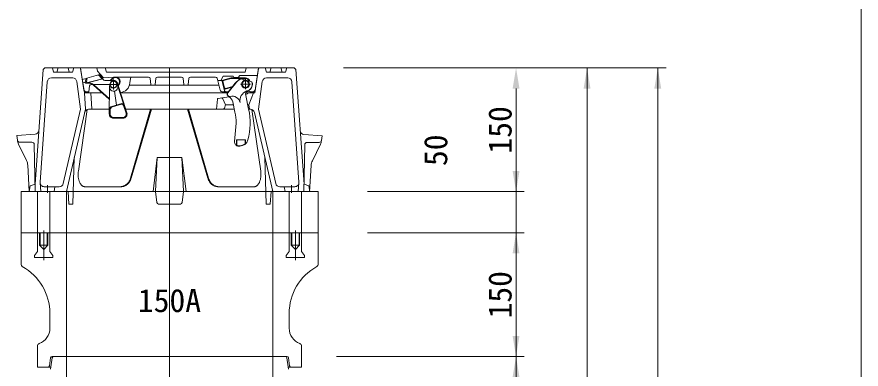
# Model space of a CAD drawing. Units: millimetres, scale not verified. Extents: x -6861 to 6861, y -3554 to 3095.
# Drawn here: x 5838 to 6861, y 755 to 1183 of the extents above; entities that cross this region are included whole.
import ezdxf
from ezdxf.enums import TextEntityAlignment as Align

# ---------------------------------------------------------------- set-up
doc = ezdxf.new("R2010")
doc.units = ezdxf.units.MM
doc.header["$LTSCALE"] = 20
for name, color, linetype, lineweight in [('0-3_TEMP', 3, 'Continuous', 18), ('0-4_細線', 7, 'Continuous', 18), ('0-6_寸法', 1, 'Continuous', 18), ('0-9_枠線', 6, 'Continuous', 18)]:
    doc.layers.add(name, color=color, linetype=linetype, lineweight=lineweight)
doc.layers.add('0-7_注釈', color=1, linetype='Continuous')
doc.styles.add('ＭＳ ゴシック', font='')
doc.styles.get('ＭＳ ゴシック').set_extended_font_data('MS Gothic')

msp = doc.modelspace()

# ---------------------------------------------------------------- linework, layer by layer
at = {"layer": '0-3_TEMP'}
for p, q in [((6022.8, 1120.78), (6022.8, 955.78)), ((5874.8, 978.7), (5874.8, 969.25)), ((6170.8, 978.7), (6170.8, 969.25)), ((5899.8, 970.78), (5906.2, 970.78)), ((6005.8, 970.78), (6039.8, 970.78)), ((6022.8, 970.78), (6022.8, 807.78)), ((6139.4, 970.78), (6145.8, 970.78)), ((5870.3, 923.78), (5870.3, 887.78)), ((6175.3, 923.78), (6175.3, 887.78)), ((6022.8, 820.78), (6022.8, 507.78))]:
    msp.add_line(p, q, dxfattribs=at)
at = {"layer": '0-4_細線'}
for p, q in [((5869.65, 1118.78), (5859.8, 979.78)), ((5869.65, 1118.78), (5871.8, 1120.78)), ((5871.8, 1120.78), (6173.8, 1120.78)), ((5880.8, 1120.78), (5882.3, 1115.78)), ((5882.3, 1115.78), (5905.3, 1115.78)), ((5887.8, 1120.78), (5886.3, 1115.78)), ((5899.8, 1120.78), (5901.3, 1115.78)), ((5906.8, 1120.78), (5905.3, 1115.78)), ((5914.3, 1120.78), (5914.89, 1120.18)), ((5919.07, 1093.78), (5914.8, 1120.78)), ((5914.89, 1120.18), (5919.55, 1090.78)), ((5934.8, 1120.78), (5935.3, 1116.78)), ((5935.3, 1116.78), (5942.8, 1108.78)), ((5944.8, 1120.78), (5946.3, 1115.78)), ((6114.3, 1115.78), (5946.3, 1115.78)), ((6115.8, 1120.78), (6114.3, 1115.78)), ((6130.7, 1120.18), (6126.05, 1090.78)), ((6126.52, 1093.78), (6130.8, 1120.78)), ((6131.3, 1120.78), (6130.7, 1120.18)), ((6138.8, 1120.78), (6140.3, 1115.78)), ((6163.3, 1115.78), (6140.3, 1115.78)), ((6145.8, 1120.78), (6144.3, 1115.78)), ((6157.8, 1120.78), (6159.3, 1115.78)), ((6164.8, 1120.78), (6163.3, 1115.78)), ((6175.94, 1118.78), (6173.8, 1120.78)), ((6175.94, 1118.78), (6185.8, 979.78)), ((5879.62, 1108.78), (5905.41, 1108.78)), ((5916.99, 1106.92), (5921.73, 1108.02)), ((5920.73, 1103.29), (5921.22, 1106.93)), ((5921.85, 1102.16), (5941.78, 1107.5)), ((5922.35, 1104.07), (5922.96, 1108.67)), ((5922.68, 1108.59), (5936.9, 1112.4)), ((5923.6, 1102.97), (5941.59, 1107.79)), ((5938.07, 1111.3), (5940.57, 1107.52)), ((5938.77, 1111.95), (5939.63, 1112.15)), ((5939.09, 1111.57), (5942.03, 1107.12)), ((5941.18, 1108.4), (5942.8, 1108.78)), ((5942.8, 1108.78), (5954.8, 1109.78)), ((5944.53, 1105.78), (5954.8, 1105.78)), ((5953.41, 1108.17), (5951.02, 1105.78)), ((5951.73, 1105.78), (5953.76, 1107.81)), ((5954.8, 1109.78), (5975.65, 1109.78)), ((5954.8, 1106.78), (5954.8, 1094.78)), ((5997.49, 1109.78), (5966.47, 1109.78)), ((5974.84, 1102.64), (5975.3, 1107.95)), ((5999.48, 1107.98), (6000.21, 1100.68)), ((6006.12, 1107.98), (6005.39, 1100.68)), ((6037.49, 1109.78), (6008.11, 1109.78)), ((6040.21, 1100.68), (6039.48, 1107.98)), ((6045.39, 1100.68), (6046.12, 1107.98)), ((6078.44, 1109.78), (6048.11, 1109.78)), ((6084.2, 1094), (6080.37, 1108.29)), ((6081.05, 1105.78), (6086.74, 1105.78)), ((6087.19, 1106.04), (6097.42, 1108.78)), ((6088.11, 1105.5), (6097.52, 1108.03)), ((6097.42, 1108.78), (6114.8, 1108.78)), ((6097.52, 1108.03), (6114.8, 1108.03)), ((6099.8, 1110.78), (6100.8, 1109.28)), ((6100.8, 1109.28), (6105.8, 1109.28)), ((6107.8, 1111.78), (6105.8, 1109.28)), ((6107.8, 1111.78), (6129.37, 1111.78)), ((6108.99, 1107.76), (6109.02, 1107.49)), ((6108.99, 1107.76), (6122.73, 1104.08)), ((6109.02, 1107.49), (6122.54, 1103.87)), ((6114.8, 1095.03), (6114.8, 1107.03)), ((6165.97, 1108.78), (6140.18, 1108.78)), ((5874.63, 1104.13), (5865.98, 982.13)), ((5910.37, 1104.43), (5914.8, 1070.78)), ((5917.62, 1102.96), (5920.78, 1103.69)), ((5921.9, 1102.17), (5922.34, 1102.25)), ((5925.83, 1098.99), (5925.07, 1091.78)), ((5929.44, 1100.78), (5927.76, 1100.78)), ((5949.8, 1082.78), (5930.83, 1099.85)), ((5931.31, 1100.78), (5949.48, 1100.78)), ((5949.94, 1083.32), (5931.41, 1100)), ((5948.8, 1100.78), (5960.8, 1100.78)), ((5949.8, 1064.81), (5950.05, 1097.73)), ((5950.05, 1097.73), (5950.31, 1101.12)), ((5971.06, 1066.3), (5959.56, 1102.3)), ((5967.41, 1076.18), (5959.89, 1099.74)), ((5960.24, 1100.15), (5960.83, 1100.74)), ((5960.42, 1099.62), (5961.19, 1100.39)), ((6082.65, 1099.78), (5974.25, 1099.78)), ((6089.58, 1093.26), (6086.48, 1104.81)), ((6089.41, 1096.78), (6087.4, 1104.28)), ((6090.1, 1095.18), (6098.38, 1097.4)), ((6090.63, 1096.07), (6099.16, 1098.36)), ((6102.39, 1102.29), (6093.29, 1090.9)), ((6102.58, 1102.13), (6093.49, 1090.74)), ((6108.8, 1101.03), (6120.8, 1101.03)), ((6122.54, 1103.87), (6122.73, 1104.08)), ((6135.22, 1104.43), (6130.8, 1070.78)), ((6170.96, 1104.13), (6179.61, 982.13)), ((5919.07, 1093.78), (5921.07, 1091.78)), ((5919.07, 1093.78), (5921.07, 1091.78)), ((5919.07, 1093.78), (5921.07, 1091.78)), ((5919.07, 1093.78), (5921.07, 1091.78)), ((5919.55, 1090.78), (5920.8, 1070.78)), ((5919.55, 1090.78), (5940.67, 1090.78)), ((5925.07, 1091.78), (5921.07, 1091.78)), ((5927.3, 1090.78), (5928.8, 1070.78)), ((5958.6, 1075.59), (5956, 1092.85)), ((5964.49, 1090.78), (6022.8, 1090.78)), ((6092.96, 1090.78), (6022.8, 1090.78)), ((6081.6, 1083.88), (6094.79, 1085.65)), ((6087.1, 1091.78), (6093.82, 1091.78)), ((6115.14, 1087.56), (6118.69, 1070.87)), ((6126.05, 1090.78), (6115.44, 1090.78)), ((6115.9, 1091.99), (6120.09, 1092.78)), ((6124.55, 1090.78), (6118.8, 1076.28)), ((6120.2, 1091.78), (6120.09, 1092.78)), ((6120.2, 1091.78), (6124.52, 1091.78)), ((6124.52, 1091.78), (6126.52, 1093.78)), ((5952.76, 1074.07), (5964.97, 1077.5)), ((5953.72, 1073.63), (5964.66, 1076.7)), ((5970.11, 1065.99), (5967.11, 1075.38)), ((6080.73, 1082.97), (6079.8, 1070.78)), ((6087.43, 1083.27), (6090.8, 1076.28)), ((6090.8, 1076.28), (6089.28, 1072.09)), ((6100.13, 1076.28), (6090.8, 1076.28)), ((6099.47, 1079.55), (6102.06, 1067.33)), ((6118.8, 1076.28), (6117.78, 1076.28)), ((6118.8, 1076.28), (6119.8, 1070.78)), ((5894.07, 980.66), (5914.8, 1070.78)), ((5897.8, 970.78), (5920.8, 1070.78)), ((5923.12, 1070.5), (5912.3, 995.69)), ((5924.78, 1070.78), (5949.63, 1070.78)), ((5950.8, 1064.78), (5950.8, 1069.78)), ((5969.86, 1070.78), (6022.8, 1070.78)), ((5975.57, 987.09), (5999.66, 1070.78)), ((5976.21, 986.98), (6000.95, 1070.78)), ((6100.96, 1070.78), (6022.8, 1070.78)), ((6069.38, 986.98), (6044.65, 1070.78)), ((6070.03, 987.09), (6045.93, 1070.78)), ((6072.18, 1070.78), (6067.75, 1070.78)), ((6120.82, 1070.78), (6118.89, 1070.78)), ((6122.47, 1070.5), (6133.3, 995.69)), ((6147.8, 970.78), (6125.69, 1066.9)), ((6151.52, 980.66), (6130.8, 1070.78)), ((5954.8, 1060.78), (5966.3, 1060.78)), ((5954.8, 1059.78), (5966.3, 1059.78)), ((6103.46, 1054.03), (6101.49, 1031.46)), ((5859.82, 1040.45), (5837.8, 1038.78)), ((5837.8, 1038.78), (5838.49, 1033.2)), ((6104.3, 1033.53), (6103.8, 1033.76)), ((6103.8, 1033.76), (6114.8, 1033.76)), ((6103.8, 1033.76), (6103.8, 1026.8)), ((6104.3, 1033.53), (6114.3, 1033.53)), ((6104.3, 1033.53), (6104.3, 1027.08)), ((6114.3, 1033.53), (6114.8, 1033.76)), ((6114.3, 1033.53), (6114.3, 1028.79)), ((6114.8, 1033.76), (6114.8, 1028.56)), ((5839.85, 1028.57), (5849.51, 1008.45)), ((5841.45, 1030.78), (5855.85, 1030.78)), ((5858.85, 1027.83), (5859.8, 970.78)), ((6103.8, 1026.8), (6104.3, 1027.08)), ((6106.47, 1026.53), (6108.14, 1026.53)), ((6106.47, 1026.03), (6108.14, 1026.03)), ((6114.3, 1028.79), (6114.8, 1028.56)), ((6186.57, 1027.52), (6185.52, 970.47)), ((6203.98, 1030.44), (6189.58, 1030.46)), ((6205.57, 1028.23), (6195.87, 1008.13)), ((5850.97, 1002.82), (5852.8, 970.78)), ((5905.8, 955.78), (5907.3, 1012.08)), ((6007.8, 1012.08), (6037.8, 1012.08)), ((6037.8, 1012.08), (6042.8, 970.78)), ((6039.8, 970.78), (6037.8, 1012.08)), ((6139.8, 955.78), (6138.3, 1012.08)), ((6194.41, 1002.49), (6192.52, 970.46)), ((5853.8, 977.78), (5852.8, 970.78)), ((5853.8, 977.78), (5859.8, 979.78)), ((5866.8, 970.78), (5865.98, 981.39)), ((5870.97, 976.78), (5889.2, 976.78)), ((5883.8, 976.78), (5882.8, 970.78)), ((5920.06, 976.78), (5963.78, 976.78)), ((6125.53, 976.78), (6081.81, 976.78)), ((6174.63, 976.78), (6156.4, 976.78)), ((6161.8, 976.78), (6162.8, 970.78)), ((6178.8, 970.78), (6179.61, 981.39)), ((6191.8, 977.78), (6185.8, 979.78)), ((6191.8, 977.78), (6192.8, 970.78)), ((5842.8, 920.78), (5842.8, 970.78)), ((5852.8, 970.78), (5842.8, 970.78)), ((5852.8, 970.78), (5897.8, 970.78)), ((5862.8, 920.78), (5862.8, 970.78)), ((5877.8, 920.78), (5877.8, 970.78)), ((5897.8, 970.78), (5899.8, 970.78)), ((5897.8, 920.78), (5897.8, 970.78)), ((5899.8, 970.78), (5900.8, 955.78)), ((5906.2, 970.78), (6005.8, 970.78)), ((6005.8, 970.78), (6007.57, 957.51)), ((6039.8, 970.78), (6038.03, 957.51)), ((6139.4, 970.78), (6039.8, 970.78)), ((6145.8, 970.78), (6144.8, 955.78)), ((6147.8, 970.78), (6145.8, 970.78)), ((6192.8, 970.78), (6147.8, 970.78)), ((6147.8, 920.78), (6147.8, 970.78)), ((6167.8, 920.78), (6167.8, 970.78)), ((6182.8, 920.78), (6182.8, 970.78)), ((6192.8, 970.78), (6202.8, 970.78)), ((6202.8, 920.78), (6202.8, 970.78)), ((5900.8, 955.78), (5905.8, 955.78)), ((6036.05, 955.78), (6009.24, 955.78)), ((6144.8, 955.78), (6139.8, 955.78)), ((5842.8, 920.78), (6202.8, 920.78)), ((5842.8, 920.78), (5842.8, 882.57)), ((5862.8, 920.78), (5862.8, 898.28)), ((5865.3, 920.78), (5865.3, 905.78)), ((5865.9, 920.78), (5865.9, 905.18)), ((5874.7, 920.78), (5874.7, 905.18)), ((5877.8, 920.78), (5877.8, 898.28)), ((5897.8, 920.78), (5897.8, 770.78)), ((6147.8, 920.78), (6147.8, 770.78)), ((6167.8, 920.78), (6167.8, 898.28)), ((6170.3, 920.78), (6170.3, 905.78)), ((6170.9, 920.78), (6170.9, 905.18)), ((6179.7, 920.78), (6179.7, 905.18)), ((6180.3, 920.78), (6180.3, 905.78)), ((6182.8, 920.78), (6182.8, 898.28)), ((6202.8, 920.78), (6202.8, 882.57)), ((5865.3, 905.78), (5875.3, 905.78)), ((5865.3, 905.78), (5870.3, 900.78)), ((6170.3, 905.78), (6175.3, 900.78)), ((6180.3, 905.78), (6170.3, 905.78)), ((6180.3, 905.78), (6175.3, 900.78)), ((5862.8, 898.28), (5859.3, 893.28)), ((5859.3, 893.28), (5859.3, 890.78)), ((5859.3, 890.78), (5881.3, 890.78)), ((5877.8, 898.28), (5881.3, 893.28)), ((5881.3, 893.28), (5881.3, 890.78)), ((6186.3, 890.78), (6164.3, 890.78)), ((5877.8, 823.11), (5877.8, 805.14)), ((6167.8, 823.11), (6167.8, 805.14)), ((5862.8, 783.58), (5862.8, 770.78)), ((6182.8, 783.58), (6182.8, 770.78)), ((5862.8, 770.78), (5862.8, 757.78)), ((5878.55, 769.05), (5877.21, 759.5)), ((5878.55, 755.49), (5880.55, 769.07)), ((5880.54, 770.78), (6022.8, 770.78)), ((5897.8, 770.78), (5897.8, 470.78)), ((6165.06, 770.78), (6022.8, 770.78)), ((6147.8, 770.78), (6147.8, 470.78)), ((6165.05, 769.07), (6167.05, 755.49)), ((6167.04, 769.05), (6168.38, 759.5)), ((6182.8, 770.78), (6182.8, 757.78)), ((5862.8, 757.78), (5878.89, 757.78)), ((6166.71, 757.78), (6182.8, 757.78))]:
    msp.add_line(p, q, dxfattribs=at)
for points in [[(6084.91, 1105.78), (6087.8, 1110.78), (6099.8, 1110.78)], [(6185.62, 1040.14), (6207.64, 1038.43), (6206.94, 1032.86)], [(6005.8, 970.78), (6007.8, 1012.08), (6002.8, 970.78)], [(5875.3, 920.78), (5875.3, 905.78), (5870.3, 900.78)], [(6167.8, 898.28), (6164.3, 893.28), (6164.3, 890.78)], [(6182.8, 898.28), (6186.3, 893.28), (6186.3, 890.78)]]:
    msp.add_lwpolyline(points, dxfattribs=at)
for centre, radius in [((5954.8, 1100.78), 4.5), ((6114.8, 1101.03), 4.75), ((6114.8, 1101.03), 4), ((5954.8, 1100.78), 4)]:
    msp.add_circle(centre, radius, dxfattribs=at)
for centre, radius, start, end in [((5879.62, 1103.78), 5, 90, 175.943), ((5905.41, 1103.78), 5, 7.496, 90), ((5923.2, 1106.66), 2, 105, 172.38), ((5936.4, 1110.2), 2, 33.435, 105), ((5937.42, 1110.47), 2, 33.435, 105), ((5944.53, 1108.78), 3, 213.435, 270), ((5957.3, 1104.28), 5.5, 315, 135), ((5957.3, 1104.28), 5, 315, 135), ((5954.8, 1100.78), 5, 17.716, 90), ((5977.29, 1107.78), 2, 90, 175), ((5997.49, 1107.78), 2, 5.711, 90), ((6008.11, 1107.78), 2, 90, 174.289), ((6037.49, 1107.78), 2, 5.711, 90), ((6048.11, 1107.78), 2, 90, 174.289), ((6078.44, 1107.78), 2, 15, 90), ((6087.45, 1105.07), 1, 105, 195), ((6088.37, 1104.54), 1, 104.999, 195), ((6118.8, 1089.19), 21, 117.828, 141.396), ((6118.8, 1089.19), 20.75, 118.098, 141.396), ((6114.8, 1103.28), 5.5, 18.873, 90), ((6114.8, 1103.28), 4.75, 25.614, 90), ((6140.18, 1103.78), 5, 90, 172.504), ((6165.97, 1103.78), 5, 4.057, 90), ((5921.72, 1103.16), 1, 172.38, 285), ((5924.72, 1092.57), 10, 48.003, 105), ((5923.34, 1103.94), 1, 172.38, 285), ((5924.14, 1092.42), 10, 48.003, 100.392), ((5927.82, 1098.78), 2, 90, 173.991), ((5931.31, 1103.78), 3, 239.518, 270), ((5955.14, 1097.87), 5.09, 179.563, 17.716), ((5961.88, 1103.78), 13, 275.889, 355), ((6001.2, 1100.78), 1, 185.711, 270.001), ((6004.39, 1100.78), 1, 270, 354.289), ((6041.2, 1100.78), 1, 185.711, 270), ((6044.39, 1100.78), 1, 269.999, 354.289), ((6089.84, 1096.14), 1, 194.999, 285), ((6090.38, 1097.04), 1, 194.999, 285), ((6114.8, 1101.03), 8.25, 282.029, 20.153), ((6114.8, 1101.03), 8.5, 289.465, 21.032), ((6087.1, 1094.78), 3, 195, 270), ((6091.51, 1093.78), 2, 195, 270), ((6095.64, 1089.03), 3, 141.396, 242.755), ((6095.64, 1089.03), 2.75, 141.396, 283.399), ((6089.68, 1077.47), 10, 12, 62.755), ((6098.56, 1076.62), 10, 13.096, 103.289), ((6120.59, 1081.14), 12.5, 109.028, 190.412), ((6118.8, 1089.19), 4, 106.971, 204), ((6111.33, 1097.95), 10, 292.623, 314.134), ((5965.2, 1074.78), 2, 17.716, 105.689), ((5965.51, 1075.58), 2, 17.716, 105.689), ((6081.73, 1082.89), 1, 97.625, 175.601), ((6085.62, 1082.4), 2, 25.722, 97.625), ((5924.78, 1065.78), 5, 90, 167.047), ((5954.8, 1064.78), 5, 179.204, 270), ((5953.84, 1070.22), 4, 105.689, 179.563), ((5954.8, 1069.78), 4, 105.689, 180), ((5954.8, 1064.78), 4, 180, 270), ((5966.3, 1064.78), 5, 270, 17.716), ((5966.3, 1064.78), 4, 270, 17.716), ((6087.4, 1072.78), 2, 270, 340.017), ((6039.46, 1054.03), 64, 0, 12), ((6039.46, 1054.03), 81, 345.314, 12), ((6120.82, 1065.78), 5, 12.953, 90), ((5859.44, 1045.44), 5, 274.344, 355.943), ((6186.01, 1045.13), 5, 183.949, 265.548), ((5841.45, 1033.78), 3, 187.125, 270), ((6108.14, 1036.03), 10, 270, 345.314), ((5853.38, 1035.06), 15, 187.125, 205.641), ((5855.85, 1027.78), 3, 0.955, 90), ((6106.47, 1031.03), 5, 175, 270), ((6106.47, 1031.03), 4.5, 241.158, 270), ((6108.14, 1036.03), 9.5, 270, 310.388), ((6189.57, 1027.46), 3, 89.893, 178.938), ((6203.98, 1033.44), 3, 269.893, 352.768), ((6192.05, 1034.75), 15, 334.252, 352.768), ((5835.99, 1001.96), 15, 3.27, 25.641), ((6209.38, 1001.61), 15, 154.251, 176.622), ((5926.98, 992.41), 14.95, 173.89277, 180.46211), ((5926.86, 993.2), 14.77, 170.31074, 176.88008), ((6118.73, 993.2), 14.77, 3.11892, 9.68825), ((6118.61, 992.41), 14.95, 359.5389, 6.10824), ((5927.01, 991.62), 15, 177.42047, 183.98981), ((5926.94, 990.82), 14.9, 180.96172, 187.53106), ((5926.79, 990.04), 14.66, 184.58302, 191.15236), ((5926.55, 989.28), 14.3, 188.35914, 194.92847), ((5926.22, 988.56), 13.81, 192.36873, 198.93806), ((5925.81, 987.88), 13.21, 196.70895, 203.27829), ((5925.33, 987.24), 12.52, 201.49676, 208.0661), ((5961.64, 990.6), 14.3, 322.73468, 327.19471), ((5961.55, 990.72), 14.43, 326.98817, 331.44819), ((5962.32, 990.6), 14.3, 322.73341, 327.19344), ((5961.47, 990.84), 14.56, 331.16694, 335.62697), ((5962.23, 990.72), 14.43, 326.98948, 331.44951), ((5961.4, 990.97), 14.67, 335.27597, 339.736), ((5962.15, 990.84), 14.56, 331.16694, 335.62697), ((5961.35, 991.11), 14.78, 339.32468, 343.78471), ((5962.08, 990.97), 14.67, 335.27597, 339.736), ((5962.03, 991.11), 14.78, 339.32468, 343.78471), ((6083.57, 991.11), 14.78, 196.2168, 200.67683), ((6083.51, 990.97), 14.67, 200.26406, 204.72408), ((6084.25, 991.11), 14.78, 196.21538, 200.67541), ((6083.44, 990.84), 14.56, 204.3731, 208.83313), ((6084.19, 990.97), 14.67, 200.26406, 204.72408), ((6083.37, 990.72), 14.43, 208.55057, 213.0106), ((6084.12, 990.84), 14.56, 204.3731, 208.83313), ((6083.28, 990.6), 14.3, 212.80665, 217.26668), ((6084.04, 990.72), 14.43, 208.55057, 213.0106), ((6083.96, 990.6), 14.3, 212.80665, 217.26668), ((6120.27, 987.24), 12.52, 331.93385, 338.50319), ((6119.78, 987.88), 13.21, 336.7206, 343.28994), ((6119.37, 988.56), 13.81, 341.06298, 347.63232), ((6119.05, 989.28), 14.3, 345.0715, 351.64084), ((6118.8, 990.04), 14.66, 348.84661, 355.41595), ((6118.65, 990.82), 14.9, 352.46994, 359.03928), ((6118.59, 991.62), 15, 356.00919, 2.57852), ((5870.97, 981.78), 5, 175.943, 270), ((5889.2, 981.78), 5, 270, 347.047), ((5924.77, 986.67), 11.76, 206.87362, 213.44296), ((5924.16, 986.17), 10.97, 213.01027, 219.57961), ((5923.49, 985.73), 10.18, 220.10416, 226.6735), ((5922.78, 985.38), 9.44, 228.3576, 234.92694), ((5922.03, 985.11), 8.8, 237.91499, 244.48433), ((5921.25, 984.93), 8.33, 248.76546, 255.3348), ((5920.46, 984.84), 8.07, 260.60549, 267.17483), ((5963.03, 989.9), 13.13, 270.31854, 274.77857), ((5963.71, 989.9), 13.13, 270.31854, 274.77857), ((5962.88, 989.91), 13.15, 275.40614, 279.86617), ((5963.56, 989.91), 13.15, 275.40614, 279.86617), ((5962.74, 989.94), 13.2, 280.46637, 284.9264), ((5963.42, 989.94), 13.2, 280.466, 284.92603), ((5962.6, 989.97), 13.27, 285.48095, 289.94098), ((5963.27, 989.97), 13.27, 285.48146, 289.94149), ((5962.46, 990.02), 13.36, 290.43589, 294.89592), ((5963.14, 990.02), 13.36, 290.43589, 294.89592), ((5962.32, 990.07), 13.47, 295.31835, 299.77837), ((5963, 990.07), 13.47, 295.31759, 299.77762), ((5962.19, 990.14), 13.59, 300.11715, 304.57718), ((5962.87, 990.14), 13.59, 300.11802, 304.57805), ((5962.07, 990.21), 13.72, 304.82668, 309.2867), ((5962.74, 990.21), 13.72, 304.82668, 309.2867), ((5961.95, 990.3), 13.86, 309.44394, 313.90396), ((5962.63, 990.3), 13.86, 309.44394, 313.90396), ((5961.84, 990.39), 14.01, 313.96603, 318.42606), ((5962.51, 990.39), 14.01, 313.96603, 318.42606), ((5961.73, 990.49), 14.15, 318.39462, 322.85465), ((5962.41, 990.49), 14.15, 318.39462, 322.85465), ((6083.18, 990.49), 14.15, 217.14434, 221.60437), ((6083.86, 990.49), 14.15, 217.14555, 221.60557), ((6083.08, 990.39), 14.01, 221.57518, 226.03521), ((6083.76, 990.39), 14.01, 221.57405, 226.03407), ((6082.97, 990.3), 13.86, 226.09615, 230.55618), ((6083.65, 990.3), 13.86, 226.09615, 230.55618), ((6082.85, 990.21), 13.72, 230.71233, 235.17235), ((6083.53, 990.21), 13.72, 230.7133, 235.17332), ((6082.72, 990.14), 13.59, 235.42309, 239.88312), ((6083.4, 990.14), 13.59, 235.42222, 239.88225), ((6082.59, 990.07), 13.47, 240.22163, 244.68165), ((6083.27, 990.07), 13.47, 240.22238, 244.68241), ((6082.46, 990.02), 13.36, 245.10423, 249.56426), ((6083.14, 990.02), 13.36, 245.10423, 249.56426), ((6082.32, 989.97), 13.27, 250.05918, 254.51921), ((6083, 989.97), 13.27, 250.05867, 254.5187), ((6082.18, 989.94), 13.2, 255.0736, 259.53363), ((6082.86, 989.94), 13.2, 255.07397, 259.534), ((6082.03, 989.91), 13.15, 260.13383, 264.59386), ((6082.71, 989.91), 13.15, 260.13361, 264.59364), ((6081.89, 989.9), 13.13, 265.22143, 269.68146), ((6082.57, 989.9), 13.13, 265.2215, 269.68153), ((6125.13, 984.84), 8.08, 272.82479, 279.39413), ((6124.34, 984.93), 8.33, 284.66593, 291.23527), ((6123.57, 985.11), 8.8, 295.51485, 302.08419), ((6122.82, 985.38), 9.44, 305.07392, 311.64326), ((6122.1, 985.73), 10.18, 313.32533, 319.89467), ((6121.44, 986.17), 10.97, 320.42039, 326.98973), ((6120.82, 986.67), 11.76, 326.55807, 333.12741), ((6156.4, 981.78), 5, 192.953, 270), ((6174.63, 981.78), 5, 270, 4.057), ((5898.8, 970.03), 1.25, 36.87, 143.13), ((6146.8, 970.03), 1.25, 36.87, 143.13), ((6009.55, 957.78), 2, 187.595, 270), ((6036.05, 957.78), 2, 270, 352.405), ((5845.8, 882.57), 3, 180, 240.968), ((5812.8, 823.11), 65, 0, 60.968), ((6232.8, 823.11), 65, 119.032, 180), ((6199.8, 882.57), 3, 299.032, 0), ((5857.8, 805.14), 20, 290.354, 0), ((6187.8, 805.14), 20, 180, 249.646), ((5865.8, 783.58), 3, 110.354, 180), ((6179.8, 783.58), 3, 0, 69.646), ((5880.54, 768.78), 2, 90, 172.001), ((5882.52, 768.78), 2, 90, 171.634), ((6163.07, 768.78), 2, 8.366, 90), ((6165.06, 768.78), 2, 7.999, 90), ((5875.23, 759.78), 2, 270, 352.001), ((6170.36, 759.78), 2, 187.999, 270)]:
    msp.add_arc(centre, radius, start, end, dxfattribs=at)
at = {"layer": '0-6_寸法'}
for p, q in [((6233.8, 1120.78), (6538.79, 1120.78)), ((6233.8, 1120.78), (6452.74, 1120.78)), ((6233.8, 1120.78), (6624.48, 1120.78)), ((6528.79, -129.22), (6528.79, 1120.78)), ((6614.48, -279.22), (6614.48, 1120.78)), ((6442.74, -169.22), (6442.74, 1095.78)), ((6262.64, 970.78), (6452.74, 970.78)), ((6262.8, 970.78), (6452.74, 970.78)), ((6262.8, 920.78), (6452.74, 920.78)), ((6262.8, 920.78), (6452.74, 920.78)), ((6225.06, 770.78), (6452.74, 770.78)), ((6225.06, 770.78), (6452.74, 770.78))]:
    msp.add_line(p, q, dxfattribs=at)
for points in [[(6438.57, 1095.78), (6442.74, 1120.78), (6446.9, 1095.78)], [(6524.63, 1095.78), (6528.79, 1120.78), (6532.96, 1095.78)], [(6610.31, 1095.78), (6614.48, 1120.78), (6618.65, 1095.78)], [(6438.57, 995.78), (6442.74, 970.78), (6446.9, 995.78)], [(6438.57, 995.78), (6442.74, 970.78), (6446.9, 995.78)], [(6438.57, 895.78), (6442.74, 920.78), (6446.9, 895.78)], [(6438.57, 895.78), (6442.74, 920.78), (6446.9, 895.78)], [(6438.57, 795.78), (6442.74, 770.78), (6446.9, 795.78)], [(6438.57, 745.78), (6442.74, 770.78), (6446.9, 745.78)]]:
    msp.add_solid(points, dxfattribs=at)
at = {"layer": '0-9_枠線'}
msp.add_line((6860.93, 3094.96), (6860.93, -705.04), dxfattribs=at)

# ---------------------------------------------------------------- texts
at = {"layer": '0-6_寸法', "style": 'ＭＳ ゴシック'}
for s, p in [('150', (6445.78, 1016.98)), ('50', (6367.85, 1001.85)), ('150', (6445.78, 816.98))]:
    msp.add_text(s, height=28.15, rotation=90, dxfattribs=at).set_placement(p, align=Align.BOTTOM_LEFT)
at = {"layer": '0-7_注釈', "style": 'ＭＳ ゴシック'}
msp.add_text('150A', height=28.15, dxfattribs=at).set_placement((5984.4, 816.24), align=Align.BOTTOM_LEFT)

doc.saveas('drawing.dxf')
